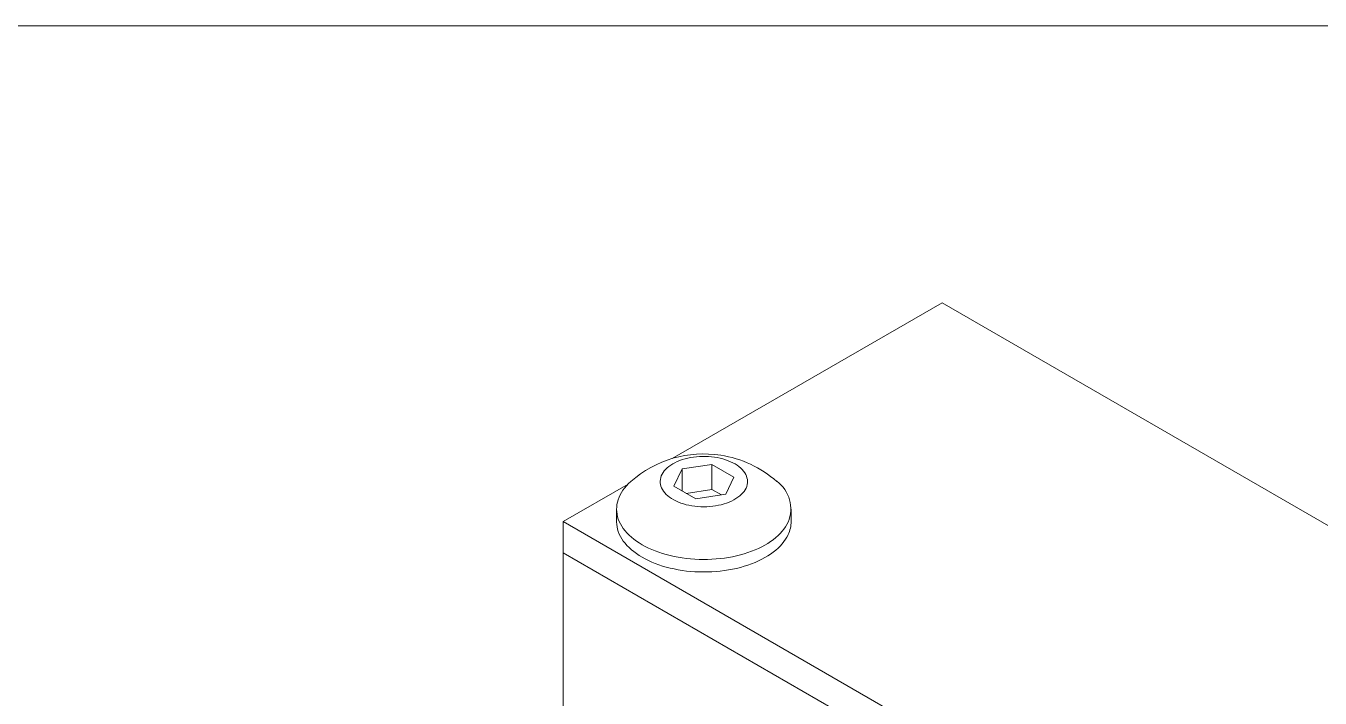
# Model space of a CAD drawing. Header units: inches. Extents: x 0.1 to 10.9, y 0 to 8.5.
# Drawn here: x 8.545 to 9.813, y 7.792 to 8.451 of the extents above; entities that cross this region are included whole.
import ezdxf

# ---------------------------------------------------------------- set-up
doc = ezdxf.new("R2010")
doc.units = ezdxf.units.IN
doc.header["$MEASUREMENT"] = 0

msp = doc.modelspace()

# ---------------------------------------------------------------- linework, layer by layer
at = {"color": 7, "linetype": 'Continuous', "lineweight": 18}
for p, q in [((0.0622, 8.4506), (10.9445, 8.4506)), ((9.4424, 8.1793), (9.1782, 8.0268)), ((10.0939, 7.8033), (9.4424, 8.1793)), ((9.1877, 8.0166), (9.1798, 7.9997)), ((9.2169, 8.0211), (9.1877, 8.0166)), ((9.1877, 7.9951), (9.1877, 8.0166)), ((9.2384, 8.0087), (9.2169, 8.0211)), ((9.2169, 7.9966), (9.2169, 8.0211)), ((9.1349, 8.0018), (9.0712, 7.965)), ((9.2305, 7.9918), (9.2384, 8.0087)), ((9.1798, 7.9997), (9.2012, 7.9873)), ((9.2169, 7.9966), (9.1918, 7.9927)), ((9.2012, 7.9873), (9.2305, 7.9918)), ((9.2263, 7.9912), (9.2169, 7.9966)), ((9.1236, 7.9773), (9.1236, 7.965)), ((9.2946, 7.965), (9.2946, 7.9773)), ((9.0712, 7.965), (9.8296, 7.5272)), ((9.0712, 7.9344), (9.0712, 7.965)), ((9.0712, 7.9344), (9.8296, 7.4966)), ((9.0712, 7.9344), (9.0712, 7.5363))]:
    msp.add_line(p, q, dxfattribs=at)
at = {"color": 7, "linetype": 'Continuous', "lineweight": 18, "flags": 128}
for points in [[(9.2504, 7.9978), (9.2495, 7.9962), (9.2485, 7.9946), (9.2472, 7.9931), (9.2458, 7.9916), (9.2442, 7.9901), (9.2424, 7.9888), (9.2405, 7.9875), (9.2384, 7.9863), (9.2362, 7.9851), (9.2339, 7.9841), (9.2314, 7.9832), (9.2289, 7.9823), (9.2262, 7.9816), (9.2234, 7.981), (9.2206, 7.9804), (9.2178, 7.98), (9.2149, 7.9798), (9.2119, 7.9796), (9.209, 7.9795), (9.206, 7.9796), (9.2031, 7.9798), (9.2002, 7.9801), (9.1973, 7.9805), (9.1945, 7.981), (9.1918, 7.9816), (9.1891, 7.9824), (9.1866, 7.9832), (9.1841, 7.9842), (9.1818, 7.9852), (9.1796, 7.9864), (9.1775, 7.9876), (9.1756, 7.9889), (9.1738, 7.9902), (9.1723, 7.9917), (9.1708, 7.9932), (9.1696, 7.9947), (9.1686, 7.9963), (9.1677, 7.998), (9.1671, 7.9996), (9.1666, 8.0013), (9.1664, 8.003), (9.1664, 8.0047), (9.1665, 8.0064), (9.1669, 8.0081), (9.1674, 8.0098), (9.1682, 8.0114), (9.1692, 8.013), (9.1703, 8.0146), (9.1716, 8.0161), (9.1732, 8.0176), (9.1748, 8.019), (9.1767, 8.0203), (9.1787, 8.0216), (9.1808, 8.0227), (9.1831, 8.0238), (9.1855, 8.0248), (9.188, 8.0257), (9.1907, 8.0265), (9.1934, 8.0272), (9.1961, 8.0277), (9.199, 8.0282), (9.2019, 8.0285), (9.2048, 8.0288), (9.2077, 8.0289), (9.2107, 8.0289), (9.2136, 8.0287), (9.2166, 8.0285), (9.2194, 8.0282), (9.2223, 8.0277), (9.2251, 8.0271), (9.2278, 8.0264), (9.2304, 8.0256), (9.2329, 8.0247), (9.2353, 8.0237), (9.2375, 8.0226), (9.2397, 8.0215), (9.2417, 8.0202), (9.2435, 8.0189), (9.2452, 8.0175), (9.2467, 8.016), (9.248, 8.0145), (9.2491, 8.0129), (9.2501, 8.0113), (9.2508, 8.0096), (9.2513, 8.008), (9.2517, 8.0063), (9.2518, 8.0046), (9.2518, 8.0029), (9.2515, 8.0012), (9.2511, 7.9995), (9.2504, 7.9978)], [(9.2917, 7.9645), (9.2905, 7.9622), (9.2891, 7.9599), (9.2876, 7.9577), (9.2858, 7.9555), (9.2839, 7.9534), (9.2818, 7.9513), (9.2795, 7.9493), (9.2771, 7.9473), (9.2745, 7.9455), (9.2717, 7.9437), (9.2688, 7.9419), (9.2658, 7.9403), (9.2626, 7.9388), (9.2593, 7.9373), (9.2558, 7.9359), (9.2523, 7.9347), (9.2487, 7.9335), (9.2449, 7.9324), (9.2411, 7.9315), (9.2372, 7.9306), (9.2332, 7.9299), (9.2292, 7.9293), (9.2251, 7.9288), (9.221, 7.9284), (9.2169, 7.9281), (9.2127, 7.9279), (9.2086, 7.9279), (9.2044, 7.928), (9.2003, 7.9282), (9.1961, 7.9285), (9.192, 7.9289), (9.188, 7.9294), (9.184, 7.9301), (9.18, 7.9308), (9.1761, 7.9317), (9.1723, 7.9327), (9.1686, 7.9338), (9.165, 7.935), (9.1615, 7.9363), (9.1581, 7.9376), (9.1548, 7.9391), (9.1517, 7.9407), (9.1486, 7.9424), (9.1458, 7.9441), (9.143, 7.9459), (9.1405, 7.9478), (9.1381, 7.9498), (9.1358, 7.9518), (9.1338, 7.9539), (9.1319, 7.956), (9.1302, 7.9582), (9.1287, 7.9605), (9.1274, 7.9628), (9.1262, 7.9651), (9.1253, 7.9674), (9.1246, 7.9698), (9.1241, 7.9722), (9.1237, 7.9746), (9.1236, 7.977), (9.1237, 7.9794), (9.124, 7.9818), (9.1244, 7.9841), (9.1251, 7.9865), (9.126, 7.9889), (9.1271, 7.9912), (9.1283, 7.9935), (9.1298, 7.9957), (9.1315, 7.9979), (9.1333, 8.0001), (9.1353, 8.0022), (9.1375, 8.0042), (9.1377, 8.0044)], [(9.2917, 7.9522), (9.2905, 7.9499), (9.2891, 7.9477), (9.2876, 7.9454), (9.2858, 7.9432), (9.2839, 7.9411), (9.2818, 7.939), (9.2795, 7.937), (9.2771, 7.9351), (9.2745, 7.9332), (9.2717, 7.9314), (9.2688, 7.9297), (9.2658, 7.9281), (9.2626, 7.9265), (9.2593, 7.925), (9.2558, 7.9237), (9.2523, 7.9224), (9.2487, 7.9213), (9.2449, 7.9202), (9.2411, 7.9192), (9.2372, 7.9184), (9.2332, 7.9177), (9.2292, 7.917), (9.2251, 7.9165), (9.221, 7.9161), (9.2169, 7.9159), (9.2127, 7.9157), (9.2086, 7.9157), (9.2044, 7.9157), (9.2003, 7.9159), (9.1961, 7.9162), (9.192, 7.9166), (9.188, 7.9172), (9.184, 7.9178), (9.18, 7.9186), (9.1761, 7.9195), (9.1723, 7.9204), (9.1686, 7.9215), (9.165, 7.9227), (9.1615, 7.924), (9.1581, 7.9254), (9.1548, 7.9269), (9.1517, 7.9285), (9.1486, 7.9301), (9.1458, 7.9319), (9.143, 7.9337), (9.1405, 7.9356), (9.1381, 7.9375), (9.1358, 7.9396), (9.1338, 7.9416), (9.1319, 7.9438), (9.1302, 7.946), (9.1287, 7.9482), (9.1274, 7.9505), (9.1262, 7.9528), (9.1253, 7.9552), (9.1246, 7.9575), (9.1241, 7.9599), (9.1237, 7.9623), (9.1236, 7.9647), (9.1236, 7.965)]]:
    msp.add_lwpolyline(points, dxfattribs=at)
at = {"color": 7, "linetype": 'Continuous', "lineweight": 18}
for centre, radius, start, end in [((9.2091, 7.9229), 0.1084, 81.207, 131.203), ((9.2091, 7.9229), 0.1084, 48.797, 81.207), ((9.2608, 7.9774), 0.0335, 337.3711, 53.9719), ((9.2644, 7.9652), 0.0302, 334.6095, 359.697)]:
    msp.add_arc(centre, radius, start, end, dxfattribs=at)

doc.saveas('drawing.dxf')
